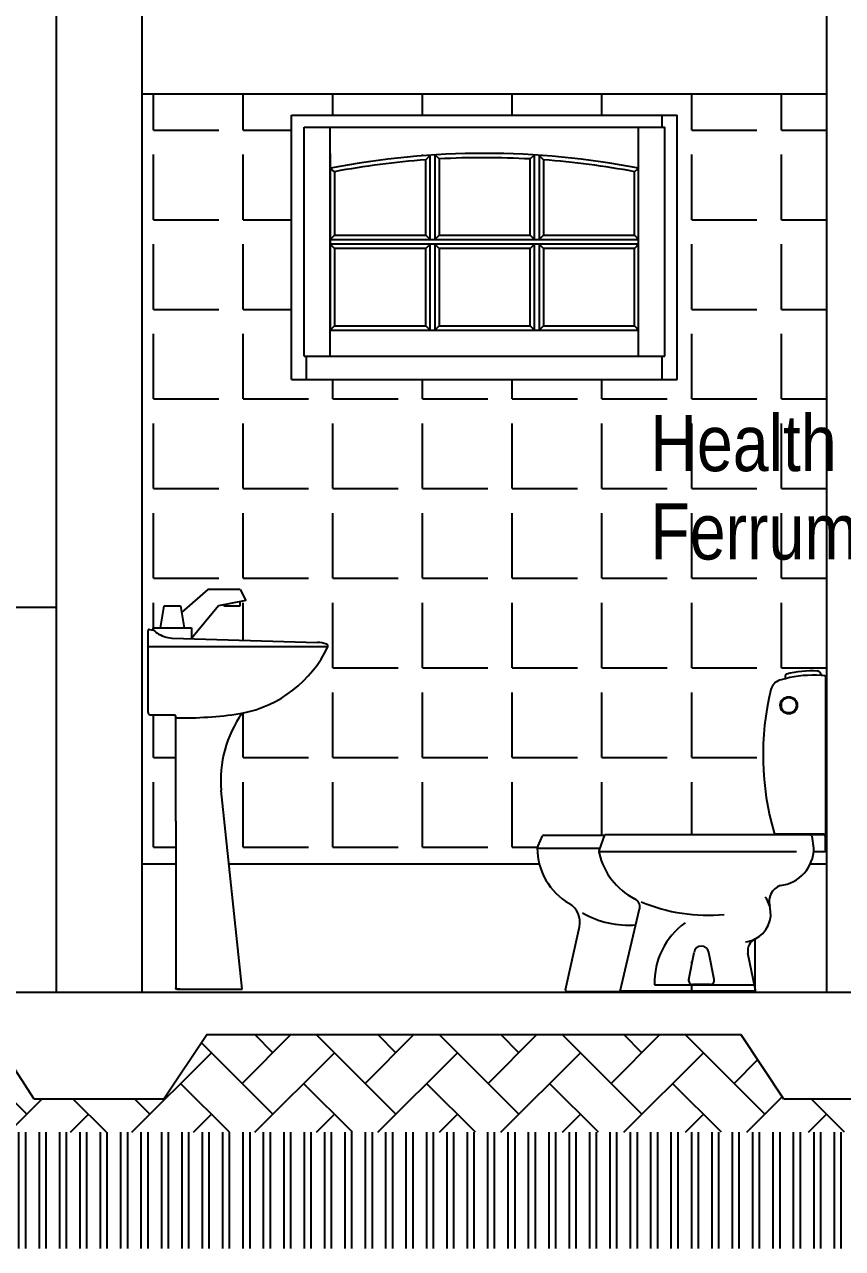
# Model space of a CAD drawing. Header units: millimetres. Extents: x 221 to 543, y -43 to 148.
# Drawn here: x 286.158 to 288.069, y 54.797 to 57.658 of the extents above; entities that cross this region are included whole.
import ezdxf

# ---------------------------------------------------------------- set-up
doc = ezdxf.new("R2010")
doc.units = ezdxf.units.MM
for name, color, linetype in [('13010100', 7, 'Continuous'), ('1301020', 4, 'Continuous'), ('COL', 7, 'Continuous'), ('DET', 4, 'Continuous')]:
    doc.layers.add(name, color=color, linetype=linetype)
doc.styles.add('NARROW', font='ARIALN.TTF')
pattern_1 = [(45, (-0.41486, 29.75082), (1e-17, 0.143684098), [0.3048, -0.1016]), (135, (-0.34302, 29.82266), (1e-17, 0.143684098), [0.3048, -0.1016])]

msp = doc.modelspace()

# ---------------------------------------------------------------- hatches: boundary and pattern name
h = msp.add_hatch()
h.set_pattern_fill('AR-HBONE', color=253, scale=0.001, style=0)
h.set_pattern_definition(pattern_1)
h.paths.add_polyline_path([(289.6422, 55.3464), (288.2316, 55.3464), (288.2316, 55.1463), (287.9316, 55.1463), (287.8316, 55.2963), (286.67, 55.2963), (286.67, 55.0691), (289.6422, 55.0691)])
h = msp.add_hatch()
h.set_pattern_fill('AR-HBONE', color=253, scale=0.001, style=0)
h.set_pattern_definition(pattern_1)
h.paths.add_polyline_path([(286.0833, 55.2965), (284.6064, 55.2965), (284.6064, 55.0691), (286.67, 55.0691), (286.67, 55.2963), (286.5832, 55.2963), (286.4833, 55.1465), (286.18, 55.1465)])
h = msp.add_hatch()
h.set_pattern_fill('ANSI32', color=251, scale=0.005, angle=45, style=0)
h.set_pattern_definition([(90, (-0.41486, 29.750815), (-0.047625, 3e-18), []), (90, (-0.398987, 29.76669), (-0.047625, 3e-18), [])])
h.paths.add_polyline_path([(282.1475, 55.0691), (279.8998, 55.0691), (279.8998, 54.7971), (282.1475, 54.7971)])
h.paths.add_polyline_path([(284.4293, 55.0691), (282.1475, 55.0691), (282.1475, 54.7971), (284.4293, 54.7971)])
h.paths.add_polyline_path([(285.9377, 55.0691), (284.4293, 55.0691), (284.4293, 54.7971), (285.9377, 54.7971)])
h.paths.add_polyline_path([(288.6758, 55.0691), (285.9377, 55.0691), (285.9377, 54.7971), (288.6758, 54.7971)])
h.paths.add_polyline_path([(290.9879, 55.0691), (288.6758, 55.0691), (288.6758, 54.7971), (290.9879, 54.7971)])
h.paths.add_polyline_path([(292.6304, 55.0691), (290.9879, 55.0691), (290.9879, 54.7971), (292.6304, 54.7971)])
h.paths.add_polyline_path([(279.8998, 55.0691), (277.7254, 55.0691), (277.7254, 54.8714), (276.9924, 54.8714), (276.9924, 55.1625), (276.4924, 55.1625), (276.4924, 55.0222), (276.4924, 54.7971), (279.8998, 54.7971)])

# ---------------------------------------------------------------- linework, layer by layer
at = {"color": 4}
for p, q in [((286.2316, 59.337), (286.2316, 55.3964)), ((288.0316, 58.2177), (288.0316, 55.3964)), ((286.4316, 58.0992), (286.4316, 55.3964))]:
    msp.add_line(p, q, dxfattribs=at)
at = {"color": 0}
for p, q in [((286.4316, 57.4964), (288.0316, 57.4964)), ((286.5856, 56.3371), (286.5246, 56.2838)), ((286.6618, 56.3371), (286.5856, 56.3371)), ((286.6618, 56.3371), (286.6745, 56.3117)), ((286.6745, 56.3117), (286.611, 56.299)), ((286.6618, 56.299), (286.6618, 56.3092)), ((286.4755, 56.2482), (286.484, 56.299)), ((286.484, 56.299), (286.5221, 56.299)), ((286.5221, 56.299), (286.5305, 56.2482)), ((286.611, 56.299), (286.5475, 56.2228)), ((286.6237, 56.299), (286.6237, 56.3016)), ((286.6237, 56.299), (286.6618, 56.299)), ((286.4586, 56.2482), (286.5475, 56.2482)), ((286.4586, 56.2427), (286.4586, 56.2482)), ((286.5475, 56.2482), (286.5475, 56.2228))]:
    msp.add_line(p, q, dxfattribs=at)
at = {"color": 252}
for p, q in [((286.4591, 57.4114), (286.4591, 57.4964)), ((286.6686, 57.4114), (286.6686, 57.4964)), ((286.8782, 57.4464), (286.8782, 57.4964)), ((287.0877, 57.4464), (287.0877, 57.4964)), ((287.2973, 57.4464), (287.2973, 57.4964)), ((287.5068, 57.4464), (287.5068, 57.4964)), ((287.7164, 57.4114), (287.7164, 57.4964)), ((287.9259, 57.4114), (287.9259, 57.4964)), ((286.4591, 57.4114), (286.6115, 57.4114)), ((286.6686, 57.4114), (286.7811, 57.4114)), ((287.7164, 57.4114), (287.8688, 57.4114)), ((287.9259, 57.4114), (288.0316, 57.4114)), ((286.4591, 57.2019), (286.4591, 57.3543)), ((286.6686, 57.2019), (286.6686, 57.3543)), ((287.0877, 57.3514), (287.0877, 57.3543)), ((287.7164, 57.2019), (287.7164, 57.3543)), ((287.9259, 57.2019), (287.9259, 57.3543)), ((286.4591, 57.2019), (286.6115, 57.2019)), ((286.6686, 57.2019), (286.7811, 57.2019)), ((287.7164, 57.2019), (287.8688, 57.2019)), ((287.9259, 57.2019), (288.0316, 57.2019)), ((286.4591, 56.9923), (286.4591, 57.1447)), ((286.6686, 56.9923), (286.6686, 57.1447)), ((287.7164, 56.9923), (287.7164, 57.1447)), ((287.9259, 56.9923), (287.9259, 57.1447)), ((286.4591, 56.9923), (286.6115, 56.9923)), ((286.6686, 56.9923), (286.7811, 56.9923)), ((287.7164, 56.9923), (287.8688, 56.9923)), ((287.9259, 56.9923), (288.0316, 56.9923)), ((286.4591, 56.7828), (286.4591, 56.9352)), ((286.6686, 56.7828), (286.6686, 56.9352)), ((287.7164, 56.7828), (287.7164, 56.9352)), ((287.9259, 56.7828), (287.9259, 56.9352)), ((286.8782, 56.7828), (286.8782, 56.8284)), ((287.0877, 56.7828), (287.0877, 56.8284)), ((287.2973, 56.7828), (287.2973, 56.8284)), ((287.5068, 56.7828), (287.5068, 56.8284)), ((286.4591, 56.7828), (286.6115, 56.7828)), ((286.6686, 56.7828), (286.821, 56.7828)), ((286.8782, 56.7828), (287.0306, 56.7828)), ((287.0877, 56.7828), (287.2401, 56.7828)), ((287.2973, 56.7828), (287.4497, 56.7828)), ((287.5068, 56.7828), (287.6592, 56.7828)), ((287.7164, 56.7828), (287.8688, 56.7828)), ((287.9259, 56.7828), (288.0316, 56.7828)), ((286.4591, 56.5732), (286.4591, 56.7256)), ((286.6686, 56.5732), (286.6686, 56.7256)), ((286.8782, 56.5732), (286.8782, 56.7256)), ((287.0877, 56.5732), (287.0877, 56.7256)), ((287.2973, 56.5732), (287.2973, 56.7256)), ((287.5068, 56.5732), (287.5068, 56.7256)), ((287.7164, 56.5732), (287.7164, 56.7256)), ((287.9259, 56.5732), (287.9259, 56.7256)), ((286.4591, 56.5732), (286.6115, 56.5732)), ((286.6686, 56.5732), (286.821, 56.5732)), ((286.8782, 56.5732), (287.0306, 56.5732)), ((287.0877, 56.5732), (287.2401, 56.5732)), ((287.2973, 56.5732), (287.4497, 56.5732)), ((287.5068, 56.5732), (287.6592, 56.5732)), ((287.7164, 56.5732), (287.8688, 56.5732)), ((287.9259, 56.5732), (288.0316, 56.5732)), ((286.4591, 56.3637), (286.4591, 56.5161)), ((286.6686, 56.3637), (286.6686, 56.5161)), ((286.8782, 56.3637), (286.8782, 56.5161)), ((287.0877, 56.3637), (287.0877, 56.5161)), ((287.2973, 56.3637), (287.2973, 56.5161)), ((287.5068, 56.3637), (287.5068, 56.5161)), ((287.7164, 56.3637), (287.7164, 56.5161)), ((287.9259, 56.3637), (287.9259, 56.5161)), ((286.4591, 56.3637), (286.6115, 56.3637)), ((286.6686, 56.3637), (286.821, 56.3637)), ((286.8782, 56.3637), (287.0306, 56.3637)), ((287.0877, 56.3637), (287.2401, 56.3637)), ((287.2973, 56.3637), (287.4497, 56.3637)), ((287.5068, 56.3637), (287.6592, 56.3637)), ((287.7164, 56.3637), (287.8688, 56.3637)), ((287.9259, 56.3637), (288.0316, 56.3637)), ((286.4591, 56.2482), (286.4591, 56.3065)), ((286.6686, 56.2188), (286.6686, 56.3065)), ((286.8782, 56.1541), (286.8782, 56.3065)), ((287.0877, 56.1541), (287.0877, 56.3065)), ((287.2973, 56.1541), (287.2973, 56.3065)), ((287.5068, 56.1541), (287.5068, 56.3065)), ((287.7164, 56.1541), (287.7164, 56.3065)), ((287.9259, 56.1541), (287.9259, 56.3065)), ((286.8782, 56.1541), (287.0306, 56.1541)), ((287.0877, 56.1541), (287.2401, 56.1541)), ((287.2973, 56.1541), (287.4497, 56.1541)), ((287.5068, 56.1541), (287.6592, 56.1541)), ((287.7164, 56.1541), (287.8688, 56.1541)), ((287.9259, 56.1541), (288.0316, 56.1541)), ((286.8782, 55.9446), (286.8782, 56.097)), ((287.0877, 55.9446), (287.0877, 56.097)), ((287.2973, 55.9446), (287.2973, 56.097)), ((287.5068, 55.9446), (287.5068, 56.097)), ((287.7164, 55.9446), (287.7164, 56.097)), ((286.6686, 55.9446), (286.6686, 56.0488)), ((287.9259, 56.0565), (287.9259, 56.0771)), ((286.4591, 55.9446), (286.4591, 56.0446)), ((286.4591, 55.9446), (286.511, 55.9446)), ((286.6686, 55.9446), (286.821, 55.9446)), ((286.8782, 55.9446), (287.0306, 55.9446)), ((287.0877, 55.9446), (287.2401, 55.9446)), ((287.2973, 55.9446), (287.4497, 55.9446)), ((287.5068, 55.9446), (287.6592, 55.9446)), ((287.7164, 55.9446), (287.8688, 55.9446)), ((288.0299, 55.9446), (288.0316, 55.9446)), ((286.4591, 55.735), (286.4591, 55.8874)), ((286.6686, 55.735), (286.6686, 55.8874)), ((286.8782, 55.735), (286.8782, 55.8874)), ((287.0877, 55.735), (287.0877, 55.8874)), ((287.2973, 55.735), (287.2973, 55.8874)), ((287.5068, 55.7632), (287.5068, 55.8874)), ((287.7164, 55.7639), (287.7164, 55.8874)), ((287.9259, 55.7639), (287.9259, 55.7655)), ((286.4591, 55.735), (286.511, 55.735)), ((286.6686, 55.735), (286.821, 55.735)), ((286.8782, 55.735), (287.0306, 55.735)), ((287.0877, 55.735), (287.2401, 55.735)), ((287.2973, 55.735), (287.3565, 55.735)), ((287.7164, 55.4609), (287.7164, 55.4683)), ((287.7164, 55.3964), (287.7164, 55.4143))]:
    msp.add_line(p, q, dxfattribs=at)
at = {"color": 2}
for p, q in [((285.6316, 56.2964), (286.2316, 56.2964)), ((286.18, 55.1465), (286.0833, 55.2965)), ((286.5833, 55.2965), (286.4833, 55.1465)), ((287.8316, 55.2963), (286.5832, 55.2963)), ((287.9316, 55.1463), (287.8316, 55.2963)), ((286.4833, 55.1465), (286.18, 55.1465)), ((288.2316, 55.1463), (287.9316, 55.1463))]:
    msp.add_line(p, q, dxfattribs=at)
for p, q in [((286.4464, 56.0496), (286.4464, 56.2413)), ((286.45, 56.2443), (286.4589, 56.2427)), ((286.5023, 56.2239), (286.8421, 56.2136)), ((288.0299, 55.7695), (288.0299, 56.1319)), ((286.511, 56.0373), (286.511, 56.0405)), ((287.3705, 55.7632), (287.5132, 55.7632)), ((287.5002, 55.7267), (287.5135, 55.7639)), ((288.0252, 55.7639), (287.5135, 55.7639)), ((288.0259, 55.7655), (287.9129, 55.7655)), ((287.3557, 55.7332), (287.3678, 55.7614)), ((288.0021, 55.7332), (287.9976, 55.7607)), ((288.0292, 55.7279), (288.0292, 55.7599)), ((288.0252, 55.7239), (288.0015, 55.7239)), ((287.5492, 55.3989), (287.5948, 55.5913)), ((287.4215, 55.4019), (287.4542, 55.5491)), ((287.8642, 55.5202), (287.8642, 55.3989)), ((287.8652, 55.4006), (287.8479, 55.4873)), ((287.4244, 55.3982), (287.8633, 55.3982)), ((287.8642, 55.3989), (287.5492, 55.3989)), ((287.8642, 55.3989), (287.5492, 55.3989))]:
    msp.add_line(p, q)
at = {"color": 1}
for p, q in [((286.4316, 55.6964), (286.511, 55.6964)), ((286.6352, 55.6964), (287.3603, 55.6964)), ((287.9937, 55.6964), (288.0316, 55.6964))]:
    msp.add_line(p, q, dxfattribs=at)
at = {"color": 6}
msp.add_line((279.3316, 55.3964), (288.2316, 55.3964), dxfattribs=at)
for centre, radius, start, end in [((286.4494, 56.2413), 0.003, 79.8025, 180), ((286.458, 56.2377), 0.005, 32.4335, 79.8025), ((286.4749, 56.2485), 0.015, 212.4335, 237.39), ((286.5085, 56.3011), 0.0775, 237.39, 265.3671), ((286.6123, 56.3245), 0.2814, 281.0197, 334.5978), ((286.8398, 56.1401), 0.0735, 71.4642, 88.2261), ((286.8616, 56.205), 0.005, 338.0302, 71.4642), ((287.9432, 56.133), 0.00889, 128.2003, 206.0946), ((288.0004, 55.8702), 0.2769, 88.0767, 103.0902), ((288.0089, 56.1371), 0.01, 357.0491, 90.9271), ((288.0004, 55.8702), 0.2669, 84.4321, 86.0291), ((288.0259, 56.1319), 0.004, 0, 84.4321), ((287.9306, 56.0966), 0.03, 107.1499, 166.4407), ((288.0004, 55.8702), 0.2669, 104.1392, 107.1499), ((288.5363, 55.9505), 0.6532, 166.4407, 196.1898), ((286.4514, 56.0496), 0.005, 180, 270.0224), ((286.4469, 67.6631), 11.6184, 270.02237, 270.30384), ((286.506, 56.0405), 0.005, 0, 59.144), ((286.5239, 56.9704), 0.9332, 269.2036, 278.4285), ((286.6123, 56.3245), 0.2814, 279.9126, 281.0197), ((287.3705, 55.7602), 0.003, 90, 156.8014), ((287.9129, 55.7695), 0.004, 196.1898, 270), ((287.9947, 55.7602), 0.003, 9.1637, 90), ((288.0252, 55.7599), 0.004, 0, 90), ((288.0259, 55.7695), 0.004, 270, 0), ((287.5061, 55.7332), 0.1504, 180, 239.8462), ((287.5096, 55.7233), 0.01, 160.3279, 193.5813), ((287.6592, 55.7595), 0.1639, 193.5813, 242.0556), ((287.9126, 55.7342), 0.0894, 276.956, 359.3838), ((288.0252, 55.7279), 0.004, 270, 0), ((287.9372, 55.6079), 0.04, 110.1673, 195.6251), ((287.4054, 55.56), 0.05, 347.4712, 59.8462), ((287.5754, 55.5959), 0.02, 346.6508, 69.4563), ((287.8353, 55.5793), 0.0658, 295.9829, 15.6253), ((287.8773, 55.4932), 0.03, 115.983, 191.3099), ((287.4244, 55.4012), 0.003, 167.4712, 270), ((287.8633, 55.4002), 0.002, 270, 11.3099)]:
    msp.add_arc(centre, radius, start, end)
at = {"layer": '13010100'}
for p, q in [((286.7811, 56.8284), (286.7811, 57.4464)), ((286.7811, 57.4464), (287.6821, 57.4464)), ((287.6471, 57.4179), (287.6471, 57.4464)), ((287.6821, 56.8284), (287.6821, 57.4464)), ((286.8111, 56.8829), (286.8111, 57.4179)), ((286.8111, 57.4179), (287.6534, 57.4179)), ((287.6534, 56.8829), (287.6534, 57.4179)), ((286.8111, 56.8829), (287.6534, 56.8829)), ((286.8161, 56.8284), (286.8161, 56.8829)), ((287.6471, 56.8284), (287.6471, 56.8829)), ((286.7811, 56.8284), (287.6821, 56.8284))]:
    msp.add_line(p, q, dxfattribs=at)
at = {"layer": '13010100', "color": 2}
for p, q in [((286.8721, 56.8829), (286.8721, 57.4179)), ((287.5924, 56.8829), (287.5924, 57.4179)), ((286.8721, 56.9439), (287.5924, 56.9439))]:
    msp.add_line(p, q, dxfattribs=at)
at = {"layer": '13010100', "linetype": 'Continuous'}
for p, q in [((286.8721, 57.3569), (286.8721, 56.9439)), ((287.0951, 57.1659), (287.0951, 57.3419)), ((287.1261, 57.3439), (287.1261, 57.1659)), ((287.3391, 57.1659), (287.3391, 57.3438)), ((287.5924, 56.9439), (287.5924, 57.3569)), ((286.8821, 57.3141), (286.8821, 57.1659)), ((287.5824, 57.1659), (287.5824, 57.3141)), ((286.8821, 57.1659), (287.0951, 57.1659)), ((287.1261, 57.1659), (287.3391, 57.1659)), ((287.3701, 57.1659), (287.5824, 57.1659)), ((286.8821, 57.1349), (286.8821, 56.9539)), ((287.0951, 57.1349), (286.8821, 57.1349)), ((287.0951, 56.9539), (287.0951, 57.1349)), ((287.1261, 57.1349), (287.1261, 56.9539)), ((287.3391, 57.1349), (287.1261, 57.1349)), ((287.3391, 56.9539), (287.3391, 57.1349)), ((287.5824, 57.1349), (287.3701, 57.1349)), ((287.3701, 57.1349), (287.3701, 56.9539)), ((287.5824, 56.9539), (287.5824, 57.1349)), ((286.8821, 56.9539), (287.0951, 56.9539)), ((287.1261, 56.9539), (287.3391, 56.9539)), ((287.3701, 56.9539), (287.5824, 56.9539))]:
    msp.add_line(p, q, dxfattribs=at)
msp.add_lwpolyline([(287.3701, 57.3418), (287.3701, 57.1659)], dxfattribs=at)
at = {"layer": '13010100', "color": 2}
msp.add_arc((287.2323, 55.4594), 1.8974, 79.0584, 100.9416, dxfattribs=at)
at = {"layer": '13010100'}
for start, end in [(94.167, 100.6912), (86.7547, 93.224), (79.3088, 85.8117)]:
    msp.add_arc((287.2323, 55.4594), 1.8874, start, end, dxfattribs=at)
at = {"layer": '1301020', "color": 251}
for p, q in [((287.0951, 57.3419), (287.1051, 57.3526)), ((287.1261, 57.3439), (287.1161, 57.3533)), ((287.3391, 57.3438), (287.3491, 57.3533)), ((287.3701, 57.3418), (287.3601, 57.3526)), ((287.5824, 57.3141), (287.5924, 57.3224)), ((286.8821, 57.1659), (286.8721, 57.1559)), ((287.1051, 57.1559), (287.0951, 57.1659)), ((287.1261, 57.1659), (287.1161, 57.1559)), ((287.3491, 57.1559), (287.3391, 57.1659)), ((287.3701, 57.1659), (287.3601, 57.1559)), ((287.5824, 57.1659), (287.5924, 57.1559)), ((286.8721, 57.1449), (286.8821, 57.1349)), ((287.0951, 57.1349), (287.1051, 57.1449)), ((287.1161, 57.1449), (287.1261, 57.1349)), ((287.3391, 57.1349), (287.3491, 57.1449)), ((287.3601, 57.1449), (287.3701, 57.1349)), ((287.5924, 57.1449), (287.5824, 57.1349)), ((287.1051, 56.9439), (287.0951, 56.9539)), ((287.1261, 56.9539), (287.1161, 56.9439)), ((287.3491, 56.9439), (287.3391, 56.9539)), ((287.3701, 56.9539), (287.3601, 56.9439)), ((287.5824, 56.9539), (287.5924, 56.9439))]:
    msp.add_line(p, q, dxfattribs=at)
at = {"layer": '1301020', "color": 251, "linetype": 'Continuous'}
for p, q in [((287.1051, 57.1559), (287.1051, 57.3526)), ((287.1161, 57.3533), (287.1161, 57.1559)), ((287.3491, 57.1559), (287.3491, 57.3533)), ((287.3601, 57.3526), (287.3601, 57.1559)), ((286.8721, 57.1559), (287.1051, 57.1559)), ((287.1051, 57.1449), (286.8721, 57.1449)), ((287.1051, 57.1559), (287.3491, 57.1559)), ((287.1051, 56.9439), (287.1051, 57.1449)), ((287.3491, 57.1449), (287.1051, 57.1449)), ((287.1161, 57.1449), (287.1161, 56.9439)), ((287.3491, 57.1559), (287.5924, 57.1559)), ((287.3491, 56.9439), (287.3491, 57.1449)), ((287.5924, 57.1449), (287.3491, 57.1449)), ((287.3601, 57.1449), (287.3601, 56.9439)), ((286.8821, 56.9539), (286.8721, 56.9439))]:
    msp.add_line(p, q, dxfattribs=at)
at = {"layer": '1301020'}
msp.add_line((286.8821, 57.3141), (286.8721, 57.3224), dxfattribs=at)
at = {"layer": 'COL'}
for p, q in [((286.511, 55.7958), (286.511, 56.0373)), ((286.6663, 55.4029), (286.617, 55.8677)), ((286.511, 55.7958), (286.511, 55.4066)), ((286.5155, 55.4036), (286.513, 55.4036)), ((286.514, 55.4036), (286.6662, 55.4036)), ((286.5195, 55.4036), (286.5155, 55.4036)), ((286.5195, 55.4036), (286.6662, 55.4036))]:
    msp.add_line(p, q, dxfattribs=at)
for centre, radius, start, end in [((286.8922, 55.8899), 0.2761, 144.9819, 184.6174), ((286.514, 55.4066), 0.003, 180, 270), ((286.514, 55.4066), 0.003, 180, 270), ((286.513, 55.4056), 0.002, 180, 270)]:
    msp.add_arc(centre, radius, start, end, dxfattribs=at)
at = {"layer": 'COL', "color": 0, "linetype": 'ByBlock'}
for p in [(286.511, 55.4056), (286.5195, 55.4036)]:
    msp.add_point(p, dxfattribs=at)
at = {"layer": 'DET', "color": 2}
for p, q in [((286.8664, 56.2038), (286.4464, 56.2038)), ((287.3557, 55.7332), (287.5025, 55.7332)), ((287.9612, 55.7239), (287.4996, 55.7239)), ((287.7094, 55.4259), (287.722, 55.489)), ((287.769, 55.4259), (287.7564, 55.489)), ((287.6294, 55.4132), (287.8633, 55.4132)), ((287.7592, 55.4139), (287.7192, 55.4139))]:
    msp.add_line(p, q, dxfattribs=at)
for radius in [0.02, 0.018]:
    msp.add_circle((287.9431, 56.0668), radius, dxfattribs=at)
for centre, radius, start, end in [((288.0004, 55.8702), 0.2669, 86.0291, 104.1392), ((287.7542, 55.9789), 0.4028, 247.2763, 275.456), ((287.8353, 55.5793), 0.0658, 15.6253, 36.4052), ((287.5687, 55.7673), 0.2145, 239.959, 274.585), ((287.8019, 55.4185), 0.1725, 125.757, 181.7367), ((287.8353, 55.5793), 0.0658, 275.703, 295.9829), ((287.7392, 55.4866), 0.0173, 7.9233, 172.0767), ((287.7192, 55.4239), 0.01, 168.66, 270), ((287.7592, 55.4239), 0.01, 270, 11.34)]:
    msp.add_arc(centre, radius, start, end, dxfattribs=at)

# ---------------------------------------------------------------- texts
at = {"color": 0, "style": 'NARROW'}
for s, p in [('Health Artifacts', (287.6199, 56.6141)), ('Ferrum Linea Florence', (287.6199, 56.4076))]:
    msp.add_text(s, height=0.131483, dxfattribs=at).set_placement(p)

doc.saveas('drawing.dxf')
